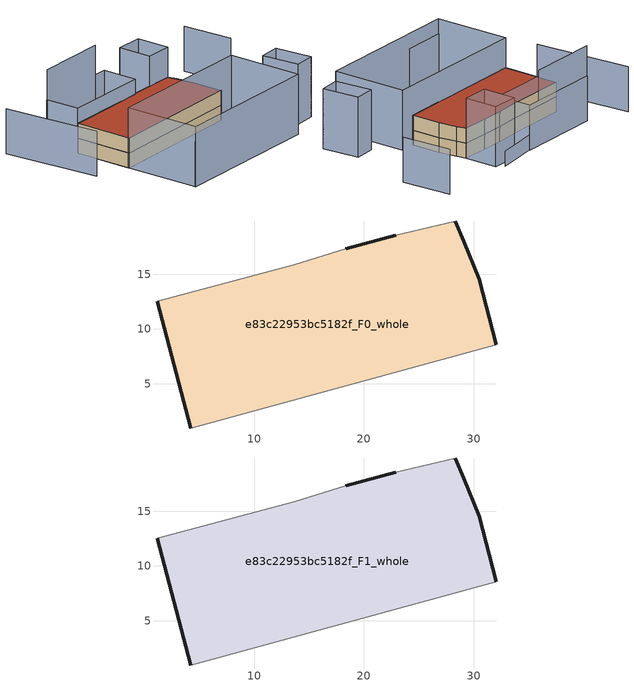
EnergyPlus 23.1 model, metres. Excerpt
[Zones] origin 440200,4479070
e83c22953bc5182f_F0_whole
 floor ground (EU_floor_Construction): 32.06,8.58 30.54,14.51 29.11,18.01 28.32,19.85 22.89,18.54 18.35,17.33 13.65,15.86 1.17,12.54 4.22,0.97 z0
 wall outside (EU_wall_Construction): 18.35,17.33 22.89,18.54 / 28.32,19.85 29.11,18.01 30.54,14.51 32.06,8.58 / 4.22,0.97 1.17,12.54 z0:3
 wall adiabatic (EU_wall_Construction): 1.17,12.54 13.65,15.86 18.35,17.33 / 22.89,18.54 28.32,19.85 / 32.06,8.58 4.22,0.97 z0:3
e83c22953bc5182f_F1_whole
 floor to e83c22953bc5182f_F0_whole (EU_floor_Construction): 32.06,8.58 30.54,14.51 29.11,18.01 28.31,19.85 22.89,18.54 18.35,17.33 13.65,15.86 1.17,12.54 4.21,0.97 z3
 wall outside (EU_wall_Construction): 18.35,17.33 22.89,18.54 / 28.32,19.85 29.11,18.01 30.54,14.51 32.06,8.58 / 4.22,0.97 1.17,12.54 z3:6
 wall adiabatic (EU_wall_Construction): 1.17,12.54 13.65,15.86 18.35,17.33 / 22.89,18.54 28.32,19.85 / 32.06,8.58 4.22,0.97 z3:6
 roof outside (EU_roof_Construction): 29.11,18.01 30.54,14.51 32.06,8.58 4.22,0.97 1.17,12.54 13.65,15.86 18.35,17.33 22.89,18.54 28.32,19.85 z6
shading: 8.03,-13.83 16.78,-11.4 / -9.34,20.66 -3.05,1.61 / 44.68,21.61 41.65,31.64 / 1.17,12.54 -0.65,19.41 / -0.65,19.41 16.6,23.96 / 16.6,23.96 18.41,17.09 / 18.41,17.09 1.17,12.54 z0:9; 39.03,-5.61 8.1,-13.82 / 8.1,-13.82 4.12,1.17 / 4.12,1.17 35.06,9.38 / 35.06,9.38 39.03,-5.61 / 43.65,6.93 46.19,-0.38 / 46.19,-0.38 42,-1.83 / 42,-1.83 39.46,5.47 / 39.46,5.47 43.65,6.93 / 22.91,18.45 21.19,25.07 / 21.19,25.07 26.6,26.47 / 26.6,26.47 28.32,19.85 / 28.32,19.85 22.91,18.45 z0:12; 13.78,23.13 -0.62,19.34 z0:15; 25.06,27.31 13.64,22.65 z0:3
[Building]
EU S2 Campaign: North Axis=0; Terrain=City; Solar Distribution=FullExterior
[Site:Location]
Madrid: Latitude=40.5; Longitude=-3.5; Time Zone=1; Elevation=609
[SizingPeriod:WeatherFileDays]
AnnualSizingPeriod: Begin Month=1; Begin Day of Month=1; End Month=12; End Day of Month=31; Day of Week for Start Day=Monday; Use Weather File Daylight Saving Period=No; Use Weather File Rain and Snow Indicators=No
[MATERIAL]
EU_InternalMass_Material: Roughness=MediumRough; Thickness=0.1; Conductivity=1; Density=1800; Specific Heat=900; Thermal Absorptance=0.9; Solar Absorptance=0.7; Visible Absorptance=0.7
[MATERIAL:NOMASS] Roughness=MediumRough; Thermal Absorptance=0.9; Solar Absorptance=0.7; Visible Absorptance=0.7
Name | Thermal Resistance
EU_wall_NoMass | 1.60022
EU_roof_NoMass | 1.57597
EU_floor_NoMass | 0.470652
[CONSTRUCTION]
EU_wall_Construction: EU_wall_NoMass
EU_roof_Construction: EU_roof_NoMass
EU_floor_Construction: EU_floor_NoMass
EU_InternalMass_Construction: EU_InternalMass_Material
[ZONE] Type=1; Multiplier=1; Ceiling Height=autocalculate; Volume=1029.21; Floor Area=autocalculate; Part of Total Floor Area=Yes
e83c22953bc5182f_F0_whole; e83c22953bc5182f_F1_whole
[INTERNALMASS] Construction=EU_InternalMass_Construction; Surface Area=343.069
Name | Zone or ZoneList
e83c22953bc5182f_F0_whole_EU_InternalMass | e83c22953bc5182f_F0_whole
e83c22953bc5182f_F1_whole_EU_InternalMass | e83c22953bc5182f_F1_whole
[OTHEREQUIPMENT] Fuel Type=Electricity; Design Level Calculation Method=Watts/Area; Power per Zone Floor Area=1; Fraction Latent=0; Fraction Radiant=0; Fraction Lost=0; Carbon Dioxide Generation Rate=0; EndUse Subcategory=EU_Step8_InternalGains
Name | Zone or ZoneList or Space or SpaceList | Schedule
EU_Step8_InternalGain_e83c22953bc5182f_F0_whole_f000 | e83c22953bc5182f_F0_whole | EU_Step8_GainSchedule_e83c22953bc5182f_F0_whole_f000
EU_Step8_InternalGain_e83c22953bc5182f_F1_whole_f000 | e83c22953bc5182f_F1_whole | EU_Step8_GainSchedule_e83c22953bc5182f_F1_whole_f000
[ZONEVENTILATION:DESIGNFLOWRATE] Schedule=EU_AlwaysOn; Design Flow Rate Calculation Method=AirChanges/Hour; Air Changes per Hour=0.480704; Ventilation Type=Natural; Fan Pressure Rise=0; Fan Total Efficiency=1; Constant Term Coefficient=1; Temperature Term Coefficient=0; Velocity Term Coefficient=0; Velocity Squared Term Coefficient=0; Minimum Indoor Temperature=-100; Maximum Indoor Temperature=100; Delta Temperature=-100; Minimum Outdoor Temperature=-100; Maximum Outdoor Temperature=100; Maximum Wind Speed=40
Name | Zone or ZoneList or Space or SpaceList
EU_ConstantAir_e83c22953bc5182f_F0_whole | e83c22953bc5182f_F0_whole
EU_ConstantAir_e83c22953bc5182f_F1_whole | e83c22953bc5182f_F1_whole
[HVACTEMPLATE:THERMOSTAT] Constant Heating Setpoint=20; Constant Cooling Setpoint=50
EU_HeatOnly_e83c22953bc5182f_F0_whole; EU_HeatOnly_e83c22953bc5182f_F1_whole
[HVACTEMPLATE:ZONE:IDEALLOADSAIRSYSTEM] System Availability Schedule=EU_AlwaysOn; Maximum Heating Supply Air Temperature=50; Minimum Cooling Supply Air Temperature=13; Maximum Heating Supply Air Humidity Ratio=0.0156; Minimum Cooling Supply Air Humidity Ratio=0.0077; Heating Limit=NoLimit; Cooling Limit=NoLimit; Heating Availability Schedule=EU_AlwaysOn; Cooling Availability Schedule=EU_CoolingOff; Dehumidification Control Type=ConstantSensibleHeatRatio; Cooling Sensible Heat Ratio=0.7; Dehumidification Setpoint=60; Humidification Control Type=None; Humidification Setpoint=30; Outdoor Air Method=None; Outdoor Air Flow Rate per Person=0.00944; Outdoor Air Flow Rate per Zone Floor Area=0; Outdoor Air Flow Rate per Zone=0; Demand Controlled Ventilation Type=None; Outdoor Air Economizer Type=NoEconomizer; Heat Recovery Type=None; Sensible Heat Recovery Effectiveness=0.7; Latent Heat Recovery Effectiveness=0.65
Name | Template Thermostat
e83c22953bc5182f_F0_whole | EU_HeatOnly_e83c22953bc5182f_F0_whole
e83c22953bc5182f_F1_whole | EU_HeatOnly_e83c22953bc5182f_F1_whole
[SIZING:ZONE] Zone Cooling Design Supply Air Temperature Input Method=SupplyAirTemperature; Zone Cooling Design Supply Air Temperature=13; Zone Heating Design Supply Air Temperature Input Method=SupplyAirTemperature; Zone Heating Design Supply Air Temperature=50; Zone Cooling Design Supply Air Humidity Ratio=0.008; Zone Heating Design Supply Air Humidity Ratio=0.008; Cooling Design Air Flow Method=DesignDay; Cooling Design Air Flow Rate=0; Cooling Minimum Air Flow per Zone Floor Area=0.000762; Cooling Minimum Air Flow=0; Cooling Minimum Air Flow Fraction=0.2; Heating Design Air Flow Method=DesignDay; Heating Design Air Flow Rate=0; Heating Maximum Air Flow per Zone Floor Area=0.002032; Heating Maximum Air Flow=0.141576; Heating Maximum Air Flow Fraction=0.3; Account for Dedicated Outdoor Air System=No; Dedicated Outdoor Air System Control Strategy=NeutralSupplyAir; Dedicated Outdoor Air Low Setpoint Temperature for Design=autosize; Dedicated Outdoor Air High Setpoint Temperature for Design=autosize; Zone Load Sizing Method=Sensible Load Only No Latent Load; Zone Latent Cooling Design Supply Air Humidity Ratio Input Method=HumidityRatioDifference; Zone Cooling Design Supply Air Humidity Ratio Difference=0.005; Zone Latent Heating Design Supply Air Humidity Ratio Input Method=HumidityRatioDifference; Zone Humidification Design Supply Air Humidity Ratio Difference=0.005
e83c22953bc5182f_F0_whole; e83c22953bc5182f_F1_whole
[SCHEDULE:CONSTANT]
Name | Hourly Value
EU_AlwaysOn | 1
EU_CoolingOff | 0
[SCHEDULE:FILE] Column Number=1; Rows to Skip at Top=0; Number of Hours of Data=8760; Column Separator=Comma; Interpolate to Timestep=No; Minutes per Item=60; Adjust Schedule for Daylight Savings=Yes
Name | File
EU_Step8_GainSchedule_e83c22953bc5182f_F0_whole_f000 | ../../schedules/e83c22953bc5182f/e83c22953bc5182f_F0_whole_f000_gain.csv
EU_Step8_GainSchedule_e83c22953bc5182f_F1_whole_f000 | ../../schedules/e83c22953bc5182f/e83c22953bc5182f_F1_whole_f000_gain.csv
